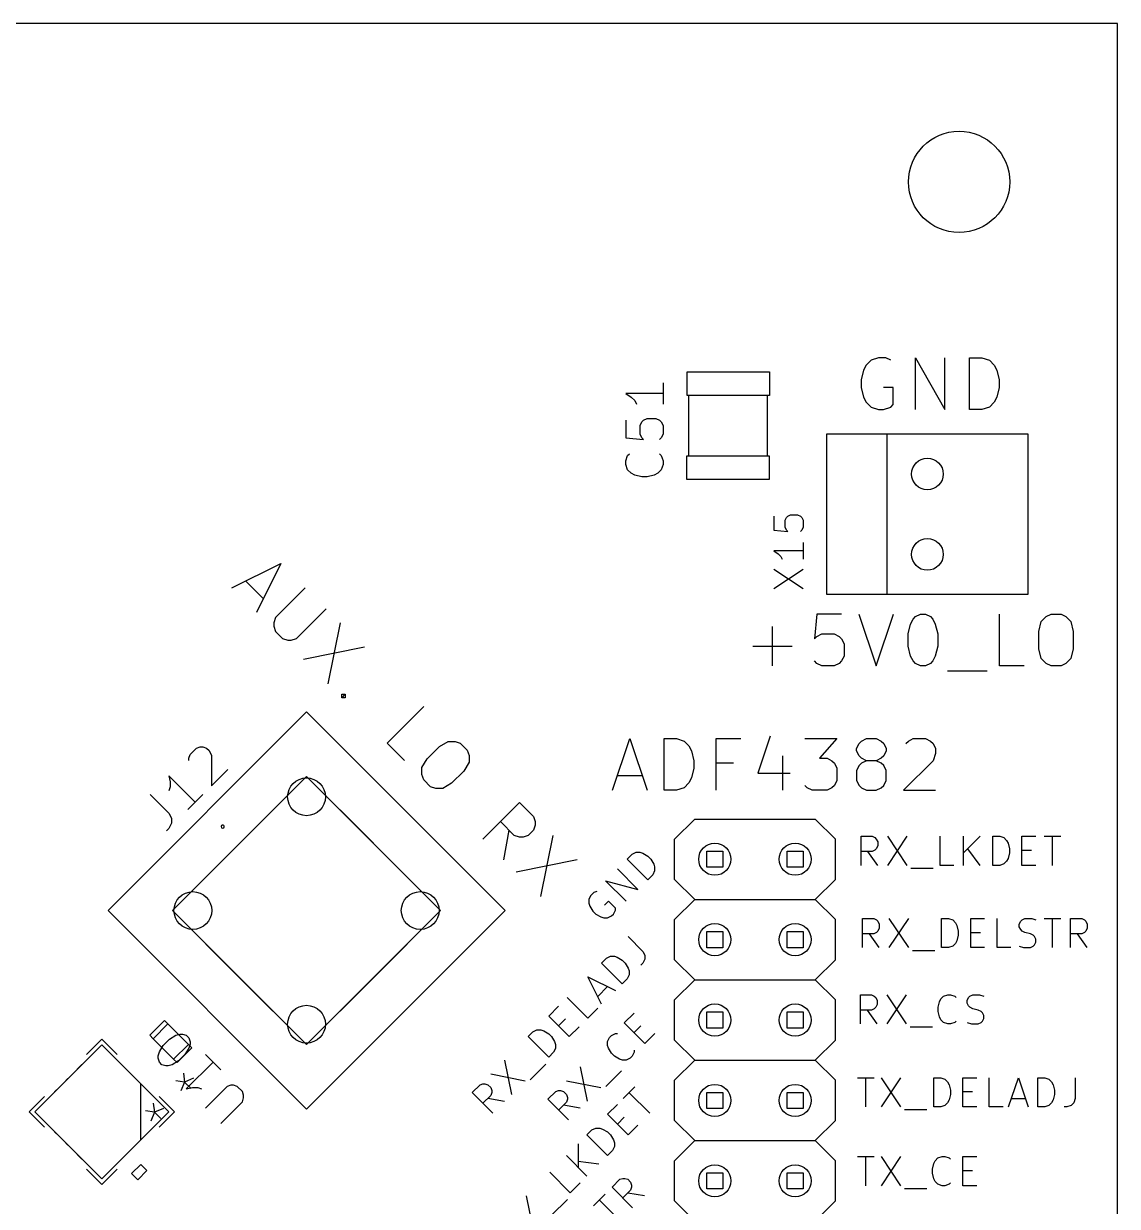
# Model space of a CAD drawing. Header units: millimetres. Extents: x 0 to 100, y 0 to 100.
# Drawn here: x 65.44 to 100, y 62.63 to 100 of the extents above; entities that cross this region are included whole.
import ezdxf

# ---------------------------------------------------------------- set-up
doc = ezdxf.new("R2010")
doc.units = ezdxf.units.MM
for name, color, linetype, true_color in [('Edge.Cuts', 254, 'CONTINUOUS', 0xd0d2cd), ('F.Fab', 9, 'CONTINUOUS', 0xafafaf), ('F.Silkscreen', 41, 'CONTINUOUS', 0xf2eda1)]:
    doc.layers.add(name, color=color, linetype=linetype, true_color=true_color)

msp = doc.modelspace()

# ---------------------------------------------------------------- linework, layer by layer
at = {"layer": 'Edge.Cuts', "linetype": 'CONTINUOUS'}
for p, q in [((100, 100), (0, 100)), ((100, 0), (100, 100))]:
    msp.add_line(p, q, dxfattribs=at)
at = {"layer": 'Edge.Cuts'}
for centre, radius in [((95, 95), 1.599999), ((94, 85.77), 0.5), ((94, 83.23), 0.5), ((74.38, 75.572102), 0.5969), ((87.28, 73.6), 0.508), ((89.82, 73.6), 0.508), ((70.787898, 71.98), 0.5969), ((77.972102, 71.98), 0.5969), ((87.28, 71.06), 0.508), ((89.82, 71.06), 0.508), ((74.38, 68.387898), 0.5969), ((87.28, 68.52), 0.508), ((89.82, 68.52), 0.508), ((87.28, 65.98), 0.508), ((89.82, 65.98), 0.508), ((87.28, 63.44), 0.508), ((89.82, 63.44), 0.508)]:
    msp.add_circle(centre, radius, dxfattribs=at)
at = {"layer": 'F.Fab', "linetype": 'CONTINUOUS'}
for p, q in [((92.216724, 89.365449), (92.060938, 89.209662)), ((92.450404, 89.443342), (92.216724, 89.365449)), ((92.684084, 89.443342), (92.450404, 89.443342)), ((92.839871, 89.365449), (92.684084, 89.443342)), ((93.618804, 87.807582), (93.618804, 89.443342)), ((93.618804, 89.443342), (94.553524, 87.807582)), ((94.553524, 87.807582), (94.553524, 89.443342)), ((95.332457, 87.807582), (95.332457, 89.443342)), ((95.332457, 89.443342), (95.721924, 89.443342)), ((95.721924, 89.443342), (95.955604, 89.365449)), ((95.955604, 89.365449), (96.111391, 89.209662)), ((86.4046, 88.2517), (86.4046, 89.0018)), ((86.4046, 89.0018), (89.0045, 89.0018)), ((89.0045, 89.0018), (89.0045, 88.2517)), ((91.983044, 89.053876), (91.905151, 88.742302)), ((92.060938, 89.209662), (91.983044, 89.053876)), ((96.111391, 89.209662), (96.189284, 89.053876)), ((96.189284, 89.053876), (96.267177, 88.742302)), ((91.905151, 88.742302), (91.905151, 88.508622)), ((96.267177, 88.742302), (96.267177, 88.508622)), ((89.0045, 88.2517), (86.4046, 88.2517)), ((86.4554, 86.3348), (86.4554, 88.2652)), ((88.9446, 86.3348), (88.9446, 88.2652)), ((91.905151, 88.508622), (91.983044, 88.197049)), ((91.983044, 88.197049), (92.060938, 88.041262)), ((92.917764, 88.508622), (92.606191, 88.508622)), ((92.917764, 87.963369), (92.917764, 88.508622)), ((96.189284, 88.197049), (96.111391, 88.041262)), ((96.267177, 88.508622), (96.189284, 88.197049)), ((92.060938, 88.041262), (92.216724, 87.885476)), ((92.216724, 87.885476), (92.450404, 87.807582)), ((92.606191, 87.807582), (92.839871, 87.885476)), ((92.839871, 87.885476), (92.917764, 87.963369)), ((95.955604, 87.885476), (95.721924, 87.807582)), ((96.111391, 88.041262), (95.955604, 87.885476)), ((92.450404, 87.807582), (92.606191, 87.807582)), ((95.721924, 87.807582), (95.332457, 87.807582)), ((86.3955, 85.5982), (86.3955, 86.3483)), ((86.3955, 86.3483), (88.9954, 86.3483)), ((88.9954, 86.3483), (88.9954, 85.5982)), ((88.9954, 85.5982), (86.3955, 85.5982)), ((72.02311, 82.170455), (73.565319, 82.94156)), ((73.565319, 82.94156), (72.794215, 81.399351)), ((72.463741, 82.390771), (73.01453, 81.839982)), ((74.336424, 82.170455), (73.400083, 81.234114)), ((74.06103, 80.573167), (74.997371, 81.509508)), ((73.400083, 81.234114), (73.345004, 81.068877)), ((90.508271, 81.343342), (90.430378, 80.564409)), ((91.287205, 81.343342), (90.508271, 81.343342)), ((91.832458, 81.343342), (92.377712, 79.707582)), ((92.377712, 79.707582), (92.922965, 81.343342)), ((93.468218, 81.031769), (93.546112, 81.187556)), ((93.546112, 81.187556), (93.624005, 81.265449)), ((93.624005, 81.265449), (93.779792, 81.343342)), ((93.779792, 81.343342), (93.935578, 81.343342)), ((93.935578, 81.343342), (94.091365, 81.265449)), ((94.091365, 81.265449), (94.169258, 81.187556)), ((94.169258, 81.187556), (94.247152, 81.031769)), ((96.272378, 79.707582), (96.272378, 81.343342)), ((97.518672, 80.798089), (97.596565, 81.109662)), ((97.596565, 81.109662), (97.752352, 81.265449)), ((97.752352, 81.265449), (97.908139, 81.343342)), ((97.908139, 81.343342), (98.219712, 81.343342)), ((98.219712, 81.343342), (98.375499, 81.265449)), ((98.375499, 81.265449), (98.531285, 81.109662)), ((98.531285, 81.109662), (98.609179, 80.798089)), ((73.345004, 81.068877), (73.345004, 80.958719)), ((73.345004, 80.958719), (73.400083, 80.793483)), ((73.400083, 80.793483), (73.620398, 80.573167)), ((75.438002, 81.068877), (75.05245, 79.141116)), ((89.106191, 79.707582), (89.106191, 80.953876)), ((90.508271, 80.642302), (90.664058, 80.720196)), ((90.664058, 80.720196), (91.053525, 80.720196)), ((91.053525, 80.720196), (91.209311, 80.642302)), ((93.390325, 80.720196), (93.468218, 81.031769)), ((93.390325, 80.330729), (93.390325, 80.720196)), ((94.247152, 81.031769), (94.325045, 80.720196)), ((94.325045, 80.720196), (94.325045, 80.330729)), ((97.518672, 80.252836), (97.518672, 80.798089)), ((98.609179, 80.798089), (98.609179, 80.252836)), ((73.620398, 80.573167), (73.785635, 80.518088)), ((73.785635, 80.518088), (73.895793, 80.518088)), ((73.895793, 80.518088), (74.06103, 80.573167)), ((90.430378, 80.564409), (90.508271, 80.642302)), ((91.209311, 80.642302), (91.287205, 80.564409)), ((91.287205, 80.564409), (91.365098, 80.408622)), ((91.365098, 80.408622), (91.365098, 80.019156)), ((76.209107, 80.297773), (74.281345, 79.91222)), ((88.483044, 80.330729), (89.729338, 80.330729)), ((91.365098, 80.019156), (91.287205, 79.863369)), ((93.468218, 80.019156), (93.390325, 80.330729)), ((93.546112, 79.863369), (93.468218, 80.019156)), ((94.247152, 80.019156), (94.169258, 79.863369)), ((94.325045, 80.330729), (94.247152, 80.019156)), ((97.596565, 79.941262), (97.518672, 80.252836)), ((98.609179, 80.252836), (98.531285, 79.941262)), ((90.508271, 79.785476), (90.430378, 79.863369)), ((90.664058, 79.707582), (90.508271, 79.785476)), ((91.053525, 79.707582), (90.664058, 79.707582)), ((91.209311, 79.785476), (91.053525, 79.707582)), ((91.287205, 79.863369), (91.209311, 79.785476)), ((93.624005, 79.785476), (93.546112, 79.863369)), ((93.779792, 79.707582), (93.624005, 79.785476)), ((93.935578, 79.707582), (93.779792, 79.707582)), ((94.091365, 79.785476), (93.935578, 79.707582)), ((94.169258, 79.863369), (94.091365, 79.785476)), ((97.051312, 79.707582), (96.272378, 79.707582)), ((97.752352, 79.785476), (97.596565, 79.941262)), ((97.908139, 79.707582), (97.752352, 79.785476)), ((98.219712, 79.707582), (97.908139, 79.707582)), ((98.375499, 79.785476), (98.219712, 79.707582)), ((98.531285, 79.941262), (98.375499, 79.785476)), ((94.636619, 79.551796), (95.882912, 79.551796)), ((75.493081, 78.700484), (75.493081, 78.810642)), ((75.493081, 78.810642), (75.603239, 78.810642)), ((75.603239, 78.810642), (75.493081, 78.700484)), ((75.603239, 78.700484), (75.493081, 78.700484)), ((75.603239, 78.810642), (75.603239, 78.700484)), ((68.107963, 71.98), (74.38, 78.252037)), ((74.38, 78.252037), (80.652037, 71.98)), ((76.925132, 77.268433), (78.081789, 78.42509)), ((84.049364, 75.777582), (84.594618, 77.413342)), ((84.594618, 77.413342), (85.139871, 75.777582)), ((85.685124, 75.777582), (85.685124, 77.413342)), ((85.685124, 77.413342), (86.074591, 77.413342)), ((86.074591, 77.413342), (86.308271, 77.335449)), ((87.320884, 75.777582), (87.320884, 77.413342)), ((87.320884, 77.413342), (88.099818, 77.413342)), ((89.034538, 77.491236), (88.645071, 76.322836)), ((90.125045, 77.413342), (91.137658, 77.413342)), ((91.137658, 77.413342), (90.592405, 76.790196)), ((91.916592, 77.335449), (92.072378, 77.413342)), ((92.072378, 77.413342), (92.383952, 77.413342)), ((92.383952, 77.413342), (92.539738, 77.335449)), ((93.396565, 77.335449), (93.552352, 77.413342)), ((93.552352, 77.413342), (93.941819, 77.413342)), ((93.941819, 77.413342), (94.097605, 77.335449)), ((77.475921, 76.717644), (76.925132, 77.268433)), ((78.191947, 76.772723), (78.577499, 77.158275)), ((78.577499, 77.158275), (78.852894, 77.323512)), ((78.852894, 77.323512), (79.07321, 77.323512)), ((79.07321, 77.323512), (79.238446, 77.268433)), ((79.238446, 77.268433), (79.458762, 77.048117)), ((79.458762, 77.048117), (79.513841, 76.882881)), ((86.308271, 77.335449), (86.464058, 77.179662)), ((86.464058, 77.179662), (86.541951, 77.023876)), ((86.541951, 77.023876), (86.619844, 76.712302)), ((91.760805, 77.101769), (91.838698, 77.257556)), ((91.760805, 77.023876), (91.760805, 77.101769)), ((91.838698, 76.868089), (91.760805, 77.023876)), ((91.838698, 77.257556), (91.916592, 77.335449)), ((92.539738, 77.335449), (92.617632, 77.257556)), ((92.617632, 77.257556), (92.695525, 77.101769)), ((92.695525, 77.023876), (92.617632, 76.868089)), ((92.695525, 77.101769), (92.695525, 77.023876)), ((93.318672, 77.257556), (93.396565, 77.335449)), ((94.097605, 77.335449), (94.175499, 77.257556)), ((94.175499, 77.257556), (94.253392, 77.101769)), ((94.253392, 77.101769), (94.253392, 76.945982)), ((78.02671, 76.497328), (78.191947, 76.772723)), ((79.513841, 76.662565), (79.348604, 76.38717)), ((79.513841, 76.882881), (79.513841, 76.662565)), ((86.619844, 76.712302), (86.619844, 76.478622)), ((87.866138, 76.634409), (87.320884, 76.634409)), ((89.424004, 76.868089), (89.424004, 75.777582)), ((90.592405, 76.790196), (90.826085, 76.790196)), ((90.826085, 76.790196), (90.981871, 76.712302)), ((90.981871, 76.712302), (91.059765, 76.634409)), ((91.059765, 76.634409), (91.137658, 76.478622)), ((91.916592, 76.790196), (91.838698, 76.868089)), ((91.916592, 76.634409), (91.838698, 76.556516)), ((92.072378, 76.712302), (91.916592, 76.790196)), ((92.072378, 76.712302), (91.916592, 76.634409)), ((92.383952, 76.712302), (92.072378, 76.712302)), ((92.539738, 76.790196), (92.383952, 76.712302)), ((92.539738, 76.634409), (92.383952, 76.712302)), ((92.617632, 76.868089), (92.539738, 76.790196)), ((92.617632, 76.556516), (92.539738, 76.634409)), ((94.175499, 76.712302), (93.240779, 75.777582)), ((94.253392, 76.945982), (94.175499, 76.712302)), ((78.02671, 76.277013), (78.02671, 76.497328)), ((78.081789, 76.111776), (78.02671, 76.277013)), ((79.348604, 76.38717), (78.963052, 76.001618)), ((84.205151, 76.244942), (84.984084, 76.244942)), ((86.619844, 76.478622), (86.541951, 76.167049)), ((88.645071, 76.322836), (89.657684, 76.322836)), ((91.137658, 76.478622), (91.137658, 76.089156)), ((91.838698, 76.556516), (91.760805, 76.400729)), ((91.760805, 76.400729), (91.760805, 76.089156)), ((92.695525, 76.400729), (92.617632, 76.556516)), ((92.695525, 76.089156), (92.695525, 76.400729)), ((70.141602, 71.98), (74.38, 76.218398)), ((74.38, 76.218398), (78.618398, 71.98)), ((78.302105, 75.89146), (78.081789, 76.111776)), ((78.467342, 75.836381), (78.302105, 75.89146)), ((78.963052, 76.001618), (78.687657, 75.836381)), ((86.308271, 75.855476), (86.074591, 75.777582)), ((86.464058, 76.011262), (86.308271, 75.855476)), ((86.541951, 76.167049), (86.464058, 76.011262)), ((90.202938, 75.855476), (90.125045, 75.933369)), ((90.358725, 75.777582), (90.202938, 75.855476)), ((90.981871, 75.855476), (90.826085, 75.777582)), ((91.059765, 75.933369), (90.981871, 75.855476)), ((91.137658, 76.089156), (91.059765, 75.933369)), ((91.760805, 76.089156), (91.838698, 75.933369)), ((91.838698, 75.933369), (91.916592, 75.855476)), ((91.916592, 75.855476), (92.072378, 75.777582)), ((92.383952, 75.777582), (92.539738, 75.855476)), ((92.539738, 75.855476), (92.617632, 75.933369)), ((92.617632, 75.933369), (92.695525, 76.089156)), ((78.687657, 75.836381), (78.467342, 75.836381)), ((86.074591, 75.777582), (85.685124, 75.777582)), ((90.826085, 75.777582), (90.358725, 75.777582)), ((92.072378, 75.777582), (92.383952, 75.777582)), ((93.240779, 75.777582), (94.253392, 75.777582)), ((79.954472, 74.239094), (81.111129, 75.395751)), ((81.111129, 75.395751), (81.55176, 74.955119)), ((80.945892, 74.349251), (80.505261, 74.789883)), ((81.55176, 74.955119), (81.606839, 74.789883)), ((81.606839, 74.789883), (81.606839, 74.679725)), ((80.615418, 73.578147), (80.780655, 74.514488)), ((81.55176, 74.514488), (81.386523, 74.349251)), ((81.606839, 74.679725), (81.55176, 74.514488)), ((81.111129, 74.294173), (80.945892, 74.349251)), ((81.221286, 74.294173), (81.111129, 74.294173)), ((81.386523, 74.349251), (81.221286, 74.294173)), ((82.157628, 74.349251), (81.772075, 72.42149)), ((91.901678, 73.40675), (91.901678, 74.32675)), ((91.901678, 74.32675), (92.252154, 74.32675)), ((92.252154, 74.32675), (92.339773, 74.28294)), ((92.339773, 74.28294), (92.383583, 74.239131)), ((92.383583, 74.239131), (92.427392, 74.151512)), ((92.427392, 74.020083), (92.383583, 73.932464)), ((92.427392, 74.151512), (92.427392, 74.020083)), ((92.734059, 74.32675), (93.347392, 73.40675)), ((93.347392, 74.32675), (92.734059, 73.40675)), ((94.39882, 73.40675), (94.39882, 74.32675)), ((95.143582, 73.40675), (95.143582, 74.32675)), ((95.669296, 74.32675), (95.143582, 73.801036)), ((96.063582, 73.40675), (96.063582, 74.32675)), ((96.063582, 74.32675), (96.28263, 74.32675)), ((96.28263, 74.32675), (96.414058, 74.28294)), ((96.414058, 74.28294), (96.501677, 74.195321)), ((96.501677, 74.195321), (96.545487, 74.107702)), ((96.545487, 74.107702), (96.589296, 73.932464)), ((96.983582, 73.40675), (96.983582, 74.32675)), ((96.983582, 74.32675), (97.421677, 74.32675)), ((97.684535, 74.32675), (98.210249, 74.32675)), ((97.947392, 73.40675), (97.947392, 74.32675)), ((84.512782, 73.603818), (84.667672, 73.758708)), ((84.667672, 73.758708), (84.791584, 73.820664)), ((84.791584, 73.820664), (84.915496, 73.820664)), ((84.915496, 73.820664), (85.00843, 73.789686)), ((85.00843, 73.789686), (85.16332, 73.696752)), ((85.16332, 73.696752), (85.256254, 73.603818)), ((87.026, 73.346), (87.026, 73.854)), ((87.026, 73.854), (87.534, 73.854)), ((87.534, 73.854), (87.534, 73.346)), ((89.566, 73.346), (89.566, 73.854)), ((89.566, 73.854), (90.074, 73.854)), ((90.074, 73.854), (90.074, 73.346)), ((92.252154, 73.844845), (91.901678, 73.844845)), ((92.427392, 73.40675), (92.120726, 73.844845)), ((92.339773, 73.888655), (92.252154, 73.844845)), ((92.383583, 73.932464), (92.339773, 73.888655)), ((95.669296, 73.40675), (95.275011, 73.932464)), ((96.545487, 73.625798), (96.501677, 73.538179)), ((96.589296, 73.801036), (96.545487, 73.625798)), ((96.589296, 73.932464), (96.589296, 73.801036)), ((96.983582, 73.888655), (97.290249, 73.888655)), ((82.928732, 73.578147), (81.000971, 73.192594)), ((84.85354, 72.6435), (84.203001, 73.294038)), ((85.16332, 72.95328), (84.512782, 73.603818)), ((85.256254, 73.603818), (85.349188, 73.448928)), ((85.349188, 73.448928), (85.380166, 73.355994)), ((85.380166, 73.355994), (85.380166, 73.232082)), ((87.534, 73.346), (87.026, 73.346)), ((90.074, 73.346), (89.566, 73.346)), ((93.478821, 73.319131), (94.179773, 73.319131)), ((94.836915, 73.40675), (94.39882, 73.40675)), ((96.28263, 73.40675), (96.063582, 73.40675)), ((96.414058, 73.45056), (96.28263, 73.40675)), ((96.501677, 73.538179), (96.414058, 73.45056)), ((97.421677, 73.40675), (96.983582, 73.40675)), ((84.481803, 72.271764), (83.831265, 72.922302)), ((83.831265, 72.922302), (84.85354, 72.6435)), ((85.31821, 73.10817), (85.16332, 72.95328)), ((85.380166, 73.232082), (85.31821, 73.10817)), ((83.459529, 72.550566), (83.366595, 72.457632)), ((83.552463, 72.581544), (83.459529, 72.550566)), ((83.366595, 72.457632), (83.304639, 72.33372)), ((83.304639, 72.33372), (83.304639, 72.209808)), ((83.304639, 72.209808), (83.335617, 72.116874)), ((83.924199, 72.271764), (83.800287, 72.147852)), ((84.141045, 72.054918), (83.924199, 72.271764)), ((74.38, 65.707963), (68.107963, 71.98)), ((74.38, 67.741602), (70.141602, 71.98)), ((78.618398, 71.98), (74.38, 67.741602)), ((80.652037, 71.98), (74.38, 65.707963)), ((83.335617, 72.116874), (83.428551, 71.961983)), ((83.428551, 71.961983), (83.521485, 71.869049)), ((83.521485, 71.869049), (83.676375, 71.776115)), ((83.676375, 71.776115), (83.769309, 71.745137)), ((83.769309, 71.745137), (83.893221, 71.745137)), ((83.893221, 71.745137), (84.017133, 71.807093)), ((84.017133, 71.807093), (84.079089, 71.869049)), ((84.079089, 71.869049), (84.141045, 71.992961)), ((84.141045, 71.992961), (84.141045, 72.054918)), ((91.951678, 70.80675), (91.951678, 71.72675)), ((91.951678, 71.72675), (92.302154, 71.72675)), ((92.302154, 71.72675), (92.389773, 71.68294)), ((92.389773, 71.68294), (92.433583, 71.639131)), ((92.433583, 71.639131), (92.477392, 71.551512)), ((92.477392, 71.420083), (92.433583, 71.332464)), ((92.477392, 71.551512), (92.477392, 71.420083)), ((92.784059, 71.72675), (93.397392, 70.80675)), ((93.397392, 71.72675), (92.784059, 70.80675)), ((94.44882, 70.80675), (94.44882, 71.72675)), ((94.44882, 71.72675), (94.667868, 71.72675)), ((94.667868, 71.72675), (94.799296, 71.68294)), ((94.799296, 71.68294), (94.886915, 71.595321)), ((94.886915, 71.595321), (94.930725, 71.507702)), ((94.930725, 71.507702), (94.974534, 71.332464)), ((95.36882, 70.80675), (95.36882, 71.72675)), ((95.36882, 71.72675), (95.806915, 71.72675)), ((96.201201, 70.80675), (96.201201, 71.72675)), ((96.902154, 71.551512), (96.945963, 71.639131)), ((96.902154, 71.463893), (96.902154, 71.551512)), ((96.945963, 71.376274), (96.902154, 71.463893)), ((96.945963, 71.639131), (96.989773, 71.68294)), ((96.989773, 71.332464), (96.945963, 71.376274)), ((96.989773, 71.68294), (97.077392, 71.72675)), ((97.077392, 71.72675), (97.296439, 71.72675)), ((97.296439, 71.72675), (97.427868, 71.68294)), ((97.690725, 71.72675), (98.216439, 71.72675)), ((97.953582, 70.80675), (97.953582, 71.72675)), ((98.523105, 70.80675), (98.523105, 71.72675)), ((98.523105, 71.72675), (98.873581, 71.72675)), ((98.873581, 71.72675), (98.9612, 71.68294)), ((98.9612, 71.68294), (99.00501, 71.639131)), ((99.00501, 71.639131), (99.048819, 71.551512)), ((99.048819, 71.420083), (99.00501, 71.332464)), ((99.048819, 71.551512), (99.048819, 71.420083)), ((84.540665, 71.154842), (85.005335, 70.690171)), ((87.026, 70.806), (87.026, 71.314)), ((87.026, 71.314), (87.534, 71.314)), ((87.534, 71.314), (87.534, 70.806)), ((89.566, 70.806), (89.566, 71.314)), ((89.566, 71.314), (90.074, 71.314)), ((90.074, 71.314), (90.074, 70.806)), ((92.302154, 71.244845), (91.951678, 71.244845)), ((92.477392, 70.80675), (92.170726, 71.244845)), ((92.389773, 71.288655), (92.302154, 71.244845)), ((92.433583, 71.332464), (92.389773, 71.288655)), ((94.930725, 71.025798), (94.886915, 70.938179)), ((94.974534, 71.201036), (94.930725, 71.025798)), ((94.974534, 71.332464), (94.974534, 71.201036)), ((95.36882, 71.288655), (95.675487, 71.288655)), ((97.077392, 71.288655), (96.989773, 71.332464)), ((97.25263, 71.244845), (97.077392, 71.288655)), ((97.340249, 71.201036), (97.25263, 71.244845)), ((97.384058, 71.157226), (97.340249, 71.201036)), ((97.427868, 71.069607), (97.384058, 71.157226)), ((97.427868, 70.981988), (97.427868, 71.069607)), ((98.873581, 71.244845), (98.523105, 71.244845)), ((99.048819, 70.80675), (98.742153, 71.244845)), ((98.9612, 71.288655), (98.873581, 71.244845)), ((99.00501, 71.332464), (98.9612, 71.288655)), ((85.005335, 70.690171), (85.067291, 70.566259)), ((87.534, 70.806), (87.026, 70.806)), ((90.074, 70.806), (89.566, 70.806)), ((93.528821, 70.719131), (94.229773, 70.719131)), ((94.667868, 70.80675), (94.44882, 70.80675)), ((94.799296, 70.85056), (94.667868, 70.80675)), ((94.886915, 70.938179), (94.799296, 70.85056)), ((95.806915, 70.80675), (95.36882, 70.80675)), ((96.639296, 70.80675), (96.201201, 70.80675)), ((96.902154, 70.85056), (97.033582, 70.80675)), ((97.033582, 70.80675), (97.25263, 70.80675)), ((97.25263, 70.80675), (97.340249, 70.85056)), ((97.340249, 70.85056), (97.384058, 70.894369)), ((97.384058, 70.894369), (97.427868, 70.981988)), ((83.704259, 70.318435), (83.859149, 70.473325)), ((84.354797, 69.667897), (83.704259, 70.318435)), ((83.859149, 70.473325), (83.983061, 70.535281)), ((83.983061, 70.535281), (84.106973, 70.535281)), ((84.106973, 70.535281), (84.199907, 70.504303)), ((84.199907, 70.504303), (84.354797, 70.411369)), ((84.354797, 70.411369), (84.447731, 70.318435)), ((84.447731, 70.318435), (84.540665, 70.163545)), ((85.005335, 70.318435), (84.943379, 70.256479)), ((85.067291, 70.442347), (85.005335, 70.318435)), ((85.067291, 70.566259), (85.067291, 70.442347)), ((83.704259, 69.017359), (83.270567, 69.884743)), ((83.270567, 69.884743), (84.137951, 69.451051)), ((84.571643, 69.946699), (84.509687, 69.822787)), ((84.540665, 70.163545), (84.571643, 70.070611)), ((84.571643, 70.070611), (84.571643, 69.946699)), ((83.580347, 69.265183), (83.890127, 69.574963)), ((84.509687, 69.822787), (84.354797, 69.667897)), ((83.270567, 68.583667), (82.620029, 69.234205)), ((91.881678, 68.39675), (91.881678, 69.31675)), ((91.881678, 69.31675), (92.232154, 69.31675)), ((92.232154, 69.31675), (92.319773, 69.27294)), ((92.319773, 69.27294), (92.363583, 69.229131)), ((92.363583, 69.229131), (92.407392, 69.141512)), ((92.407392, 69.141512), (92.407392, 69.010083)), ((92.714059, 69.31675), (93.327392, 68.39675)), ((93.327392, 69.31675), (92.714059, 68.39675)), ((94.37882, 69.097702), (94.42263, 69.185321)), ((94.42263, 69.185321), (94.510249, 69.27294)), ((94.510249, 69.27294), (94.641677, 69.31675)), ((94.641677, 69.31675), (94.729296, 69.31675)), ((94.729296, 69.31675), (94.860725, 69.27294)), ((94.860725, 69.27294), (94.904534, 69.229131)), ((95.255011, 69.141512), (95.29882, 69.229131)), ((95.255011, 69.053893), (95.255011, 69.141512)), ((95.29882, 69.229131), (95.34263, 69.27294)), ((95.34263, 69.27294), (95.430249, 69.31675)), ((95.430249, 69.31675), (95.649296, 69.31675)), ((95.649296, 69.31675), (95.780725, 69.27294)), ((82.031446, 68.645623), (82.341226, 68.955403)), ((83.580347, 68.893447), (83.270567, 68.583667)), ((87.026, 68.266), (87.026, 68.774)), ((87.026, 68.774), (87.534, 68.774)), ((87.534, 68.774), (87.534, 68.266)), ((89.566, 68.266), (89.566, 68.774)), ((89.566, 68.774), (90.074, 68.774)), ((90.074, 68.774), (90.074, 68.266)), ((92.232154, 68.834845), (91.881678, 68.834845)), ((92.407392, 68.39675), (92.100726, 68.834845)), ((92.319773, 68.878655), (92.232154, 68.834845)), ((92.363583, 68.922464), (92.319773, 68.878655)), ((92.407392, 69.010083), (92.363583, 68.922464)), ((94.335011, 68.922464), (94.37882, 69.097702)), ((94.335011, 68.791036), (94.335011, 68.922464)), ((94.37882, 68.615798), (94.335011, 68.791036)), ((95.29882, 68.966274), (95.255011, 69.053893)), ((95.34263, 68.922464), (95.29882, 68.966274)), ((95.430249, 68.878655), (95.34263, 68.922464)), ((95.605487, 68.834845), (95.430249, 68.878655)), ((95.693106, 68.791036), (95.605487, 68.834845)), ((95.736915, 68.747226), (95.693106, 68.791036)), ((69.892434, 68.504539), (69.425461, 68.037566)), ((69.533224, 67.929803), (70.000197, 68.396776)), ((70.000197, 68.396776), (69.892434, 68.504539)), ((70.646776, 67.750197), (70.000197, 68.396776)), ((82.681985, 67.995085), (82.031446, 68.645623)), ((82.341226, 68.335843), (82.558072, 68.552689)), ((84.421152, 68.431186), (84.730932, 68.740966)), ((85.071691, 67.780648), (84.421152, 68.431186)), ((94.42263, 68.528179), (94.37882, 68.615798)), ((94.510249, 68.44056), (94.42263, 68.528179)), ((94.641677, 68.39675), (94.510249, 68.44056)), ((94.729296, 68.39675), (94.641677, 68.39675)), ((94.860725, 68.44056), (94.729296, 68.39675)), ((94.904534, 68.484369), (94.860725, 68.44056)), ((95.255011, 68.44056), (95.386439, 68.39675)), ((95.386439, 68.39675), (95.605487, 68.39675)), ((95.605487, 68.39675), (95.693106, 68.44056)), ((95.693106, 68.44056), (95.736915, 68.484369)), ((95.780725, 68.659607), (95.736915, 68.747226)), ((95.736915, 68.484369), (95.780725, 68.571988)), ((95.780725, 68.571988), (95.780725, 68.659607)), ((69.425461, 68.037566), (69.533224, 67.929803)), ((70.053075, 67.916654), (70.254832, 68.037708)), ((70.254832, 68.037708), (70.375885, 68.078059)), ((70.375885, 68.078059), (70.456588, 68.078059)), ((70.456588, 68.078059), (70.577642, 68.037708)), ((70.577642, 68.037708), (70.658344, 67.957005)), ((81.380908, 67.995085), (81.535798, 68.149975)), ((81.535798, 68.149975), (81.65971, 68.211931)), ((81.65971, 68.211931), (81.783622, 68.211931)), ((81.783622, 68.211931), (81.876556, 68.180953)), ((81.876556, 68.180953), (82.031446, 68.088019)), ((82.031446, 68.088019), (82.12438, 67.995085)), ((82.991765, 68.304865), (82.681985, 67.995085)), ((83.956482, 67.966516), (84.018438, 68.028472)), ((84.018438, 68.028472), (84.14235, 68.090428)), ((84.14235, 68.090428), (84.204306, 68.090428)), ((84.730932, 68.121406), (84.947778, 68.338252)), ((85.381471, 68.090428), (85.071691, 67.780648)), ((87.534, 68.266), (87.026, 68.266)), ((90.074, 68.266), (89.566, 68.266)), ((93.458821, 68.309131), (94.159773, 68.309131)), ((67.91, 67.73934), (65.79066, 65.62)), ((70.02934, 65.62), (67.91, 67.73934)), ((69.533224, 67.929803), (70.179803, 67.283224)), ((69.730265, 67.513141), (69.851319, 67.714898)), ((69.851319, 67.714898), (70.053075, 67.916654)), ((70.646776, 67.750197), (70.179803, 67.283224)), ((70.287566, 67.175461), (70.754539, 67.642434)), ((70.658344, 67.634195), (70.537291, 67.432439)), ((70.754539, 67.642434), (70.646776, 67.750197)), ((70.658344, 67.957005), (70.698696, 67.835952)), ((70.698696, 67.755249), (70.658344, 67.634195)), ((70.698696, 67.835952), (70.698696, 67.755249)), ((82.031446, 67.344546), (81.380908, 67.995085)), ((82.12438, 67.995085), (82.217314, 67.840195)), ((82.217314, 67.840195), (82.248292, 67.747261)), ((82.248292, 67.747261), (82.248292, 67.623348)), ((83.894526, 67.842604), (83.956482, 67.966516)), ((83.894526, 67.718692), (83.894526, 67.842604)), ((83.925504, 67.625758), (83.894526, 67.718692)), ((69.689914, 67.392087), (69.730265, 67.513141)), ((69.689914, 67.311385), (69.689914, 67.392087)), ((69.730265, 67.190331), (69.689914, 67.311385)), ((70.179803, 67.283224), (70.287566, 67.175461)), ((70.537291, 67.432439), (70.335534, 67.230682)), ((71.182911, 67.432438), (71.667127, 66.948223)), ((82.186336, 67.499436), (82.031446, 67.344546)), ((82.248292, 67.623348), (82.186336, 67.499436)), ((84.018438, 67.470868), (83.925504, 67.625758)), ((84.111372, 67.377933), (84.018438, 67.470868)), ((84.266262, 67.284999), (84.111372, 67.377933)), ((84.359196, 67.254021), (84.266262, 67.284999)), ((84.60702, 67.315977), (84.483108, 67.254021)), ((84.668976, 67.377933), (84.60702, 67.315977)), ((84.730932, 67.501846), (84.668976, 67.377933)), ((84.730932, 67.563802), (84.730932, 67.501846)), ((67.281382, 67.110723), (67.137698, 66.967038)), ((68.682302, 66.967038), (68.538618, 67.110723)), ((69.810967, 67.109628), (69.730265, 67.190331)), ((69.932021, 67.069277), (69.810967, 67.109628)), ((70.012724, 67.069277), (69.932021, 67.069277)), ((70.133778, 67.109628), (70.012724, 67.069277)), ((70.335534, 67.230682), (70.133778, 67.109628)), ((71.425019, 67.190331), (70.577642, 66.342954)), ((80.637436, 67.251613), (80.854282, 66.167383)), ((81.442864, 66.632052), (81.938513, 67.127701)), ((83.027142, 67.037176), (83.243988, 65.952946)), ((83.83257, 66.417615), (84.328219, 66.913264)), ((84.483108, 67.254021), (84.359196, 67.254021)), ((66.922172, 66.751512), (66.778488, 66.607828)), ((69.041512, 66.607828), (68.897828, 66.751512)), ((69.131315, 66.518026), (69.131315, 64.721974)), ((80.203744, 66.817921), (81.287975, 66.601075)), ((82.59345, 66.603484), (83.677681, 66.386638)), ((91.79025, 66.69675), (92.315964, 66.69675)), ((92.053107, 65.77675), (92.053107, 66.69675)), ((92.535011, 66.69675), (93.148344, 65.77675)), ((93.148344, 66.69675), (92.535011, 65.77675)), ((94.199772, 65.77675), (94.199772, 66.69675)), ((94.199772, 66.69675), (94.41882, 66.69675)), ((94.41882, 66.69675), (94.550248, 66.65294)), ((94.550248, 66.65294), (94.637867, 66.565321)), ((94.637867, 66.565321), (94.681677, 66.477702)), ((95.119772, 65.77675), (95.119772, 66.69675)), ((95.119772, 66.69675), (95.557867, 66.69675)), ((95.952153, 65.77675), (95.952153, 66.69675)), ((96.565487, 65.77675), (96.872153, 66.69675)), ((96.872153, 66.69675), (97.17882, 65.77675)), ((97.485486, 65.77675), (97.485486, 66.69675)), ((97.485486, 66.69675), (97.704534, 66.69675)), ((97.704534, 66.69675), (97.835962, 66.65294)), ((97.835962, 66.65294), (97.923581, 66.565321)), ((97.923581, 66.565321), (97.967391, 66.477702)), ((98.668343, 66.69675), (98.668343, 66.039607)), ((66.562962, 66.392302), (66.419277, 66.248618)), ((69.400723, 66.248618), (69.257038, 66.392302)), ((70.577642, 66.342954), (70.779398, 66.383305)), ((70.779398, 66.383305), (70.940804, 66.383305)), ((70.940804, 66.383305), (71.061857, 66.342954)), ((71.868883, 66.423657), (71.182911, 65.737685)), ((71.989937, 66.464008), (71.868883, 66.423657)), ((72.070639, 66.464008), (71.989937, 66.464008)), ((72.191693, 66.423657), (72.070639, 66.464008)), ((72.353098, 66.262251), (72.191693, 66.423657)), ((72.39345, 66.141198), (72.353098, 66.262251)), ((72.39345, 66.060495), (72.39345, 66.141198)), ((79.615162, 66.229339), (79.862986, 66.477163)), ((80.2657, 65.5788), (79.615162, 66.229339)), ((79.862986, 66.477163), (79.95592, 66.508141)), ((79.95592, 66.508141), (80.017876, 66.508141)), ((80.017876, 66.508141), (80.11081, 66.477163)), ((80.11081, 66.477163), (80.203744, 66.384229)), ((80.203744, 66.384229), (80.234722, 66.291295)), ((80.234722, 66.229339), (80.203744, 66.136405)), ((80.234722, 66.291295), (80.234722, 66.229339)), ((82.004868, 66.014902), (82.252692, 66.262726)), ((82.252692, 66.262726), (82.345626, 66.293704)), ((82.345626, 66.293704), (82.407582, 66.293704)), ((82.407582, 66.293704), (82.500516, 66.262726)), ((82.500516, 66.262726), (82.59345, 66.169792)), ((82.59345, 66.169792), (82.624428, 66.076858)), ((84.38665, 66.036976), (84.758386, 66.408712)), ((85.223056, 65.572306), (84.572518, 66.222844)), ((87.026, 65.726), (87.026, 66.234)), ((87.026, 66.234), (87.534, 66.234)), ((87.534, 66.234), (87.534, 65.726)), ((89.566, 65.726), (89.566, 66.234)), ((89.566, 66.234), (90.074, 66.234)), ((90.074, 66.234), (90.074, 65.726)), ((94.681677, 66.477702), (94.725486, 66.302464)), ((94.725486, 66.171036), (94.681677, 65.995798)), ((94.725486, 66.302464), (94.725486, 66.171036)), ((95.119772, 66.258655), (95.426439, 66.258655)), ((97.967391, 66.477702), (98.0112, 66.302464)), ((98.0112, 66.171036), (97.967391, 65.995798)), ((98.0112, 66.302464), (98.0112, 66.171036)), ((69.537238, 65.890678), (69.577436, 65.609297)), ((71.667127, 65.253469), (72.353098, 65.939441)), ((72.353098, 65.939441), (72.39345, 66.060495)), ((80.203744, 66.136405), (79.95592, 65.88858)), ((80.637436, 65.950536), (80.11081, 66.043471)), ((82.655406, 65.364363), (82.004868, 66.014902)), ((82.59345, 65.921968), (82.345626, 65.674143)), ((83.027142, 65.736099), (82.500516, 65.829034)), ((82.624428, 66.014902), (82.59345, 65.921968)), ((82.624428, 66.076858), (82.624428, 66.014902)), ((83.891001, 65.541328), (84.200782, 65.851108)), ((94.41882, 65.77675), (94.199772, 65.77675)), ((94.550248, 65.82056), (94.41882, 65.77675)), ((94.637867, 65.908179), (94.550248, 65.82056)), ((94.681677, 65.995798), (94.637867, 65.908179)), ((95.557867, 65.77675), (95.119772, 65.77675)), ((96.390248, 65.77675), (95.952153, 65.77675)), ((96.653106, 66.039607), (97.091201, 66.039607)), ((97.704534, 65.77675), (97.485486, 65.77675)), ((97.835962, 65.82056), (97.704534, 65.77675)), ((97.923581, 65.908179), (97.835962, 65.82056)), ((97.967391, 65.995798), (97.923581, 65.908179)), ((98.405486, 65.77675), (98.317867, 65.77675)), ((98.536915, 65.82056), (98.405486, 65.77675)), ((98.624534, 65.908179), (98.536915, 65.82056)), ((98.668343, 66.039607), (98.624534, 65.908179)), ((65.79066, 65.62), (67.91, 63.50066)), ((67.91, 63.50066), (70.02934, 65.62)), ((69.577436, 65.609297), (69.296054, 65.649494)), ((69.577436, 65.609297), (69.456844, 65.327916)), ((69.858817, 65.729889), (69.577436, 65.609297)), ((69.778422, 65.40831), (69.577436, 65.609297)), ((84.54154, 64.89079), (83.891001, 65.541328)), ((84.200782, 65.231548), (84.417628, 65.448394)), ((87.534, 65.726), (87.026, 65.726)), ((90.074, 65.726), (89.566, 65.726)), ((93.279773, 65.689131), (93.980725, 65.689131)), ((83.240463, 64.89079), (83.395353, 65.04568)), ((83.395353, 65.04568), (83.519265, 65.107636)), ((83.519265, 65.107636), (83.643177, 65.107636)), ((83.643177, 65.107636), (83.736111, 65.076658)), ((83.736111, 65.076658), (83.891001, 64.983724)), ((84.85132, 65.20057), (84.54154, 64.89079)), ((66.419277, 64.991382), (66.562962, 64.847698)), ((69.257038, 64.847698), (69.400723, 64.991382)), ((83.891001, 64.240252), (83.240463, 64.89079)), ((83.891001, 64.983724), (83.983935, 64.89079)), ((83.983935, 64.89079), (84.07687, 64.7359)), ((84.07687, 64.7359), (84.107848, 64.642966)), ((66.778488, 64.632172), (66.922172, 64.488488)), ((67.137698, 64.272962), (67.281382, 64.129277)), ((68.538618, 64.129277), (68.682302, 64.272962)), ((68.897828, 64.488488), (69.041512, 64.632172)), ((82.961661, 64.611988), (82.961661, 63.868515)), ((84.045892, 64.395142), (83.891001, 64.240252)), ((84.107848, 64.519054), (84.045892, 64.395142)), ((84.107848, 64.642966), (84.107848, 64.519054)), ((83.240463, 63.589713), (82.589925, 64.240252)), ((83.612199, 63.961449), (82.961661, 64.054383)), ((91.79025, 64.20675), (92.315964, 64.20675)), ((92.053107, 63.28675), (92.053107, 64.20675)), ((92.535011, 64.20675), (93.148344, 63.28675)), ((93.148344, 64.20675), (92.535011, 63.28675)), ((94.155963, 63.812464), (94.199772, 63.987702)), ((94.199772, 63.987702), (94.243582, 64.075321)), ((94.243582, 64.075321), (94.331201, 64.16294)), ((94.331201, 64.16294), (94.462629, 64.20675)), ((94.462629, 64.20675), (94.550248, 64.20675)), ((94.550248, 64.20675), (94.681677, 64.16294)), ((94.681677, 64.16294), (94.725486, 64.119131)), ((95.119772, 63.28675), (95.119772, 64.20675)), ((95.119772, 64.20675), (95.557867, 64.20675)), ((82.713837, 63.063087), (82.063299, 63.713625)), ((87.026, 63.186), (87.026, 63.694)), ((87.026, 63.694), (87.534, 63.694)), ((87.534, 63.694), (87.534, 63.186)), ((89.566, 63.186), (89.566, 63.694)), ((89.566, 63.694), (90.074, 63.694)), ((90.074, 63.694), (90.074, 63.186)), ((94.155963, 63.681036), (94.155963, 63.812464)), ((94.199772, 63.505798), (94.155963, 63.681036)), ((95.119772, 63.768655), (95.426439, 63.768655)), ((83.023617, 63.372867), (82.713837, 63.063087)), ((84.033247, 63.239434), (84.281071, 63.487258)), ((84.683786, 62.588896), (84.033247, 63.239434)), ((84.281071, 63.487258), (84.374005, 63.518236)), ((84.374005, 63.518236), (84.435961, 63.518236)), ((84.435961, 63.518236), (84.528895, 63.487258)), ((84.528895, 63.487258), (84.621829, 63.394324)), ((84.621829, 63.394324), (84.652807, 63.30139)), ((84.652807, 63.239434), (84.621829, 63.1465)), ((84.652807, 63.30139), (84.652807, 63.239434)), ((87.534, 63.186), (87.026, 63.186)), ((90.074, 63.186), (89.566, 63.186)), ((93.279773, 63.199131), (93.980725, 63.199131)), ((94.243582, 63.418179), (94.199772, 63.505798)), ((94.331201, 63.33056), (94.243582, 63.418179)), ((94.462629, 63.28675), (94.331201, 63.33056)), ((94.550248, 63.28675), (94.462629, 63.28675)), ((94.681677, 63.33056), (94.550248, 63.28675)), ((94.725486, 63.374369), (94.681677, 63.33056)), ((95.557867, 63.28675), (95.119772, 63.28675)), ((81.319827, 62.970154), (81.536673, 61.885923)), ((82.125255, 62.350593), (82.620903, 62.846241)), ((83.444665, 62.650852), (83.816401, 63.022588)), ((84.281072, 62.186182), (83.630533, 62.83672)), ((84.621829, 63.1465), (84.374005, 62.898676)), ((85.055522, 62.960632), (84.528895, 63.053566))]:
    msp.add_line(p, q, dxfattribs=at)
at = {"layer": 'F.Fab'}
for centre, radius in [((95, 95), 1.599999), ((94, 85.77), 0.5), ((94, 83.23), 0.5), ((74.38, 75.572102), 0.5969), ((87.28, 73.6), 0.508), ((89.82, 73.6), 0.508), ((70.787898, 71.98), 0.5969), ((77.972102, 71.98), 0.5969), ((87.28, 71.06), 0.508), ((89.82, 71.06), 0.508), ((74.38, 68.387898), 0.5969), ((87.28, 68.52), 0.508), ((89.82, 68.52), 0.508), ((87.28, 65.98), 0.508), ((89.82, 65.98), 0.508), ((87.28, 63.44), 0.508), ((89.82, 63.44), 0.508)]:
    msp.add_circle(centre, radius, dxfattribs=at)
at = {"layer": 'F.Silkscreen', "linetype": 'CONTINUOUS'}
for p, q in [((85.646155, 88.649927), (85.646155, 87.977625)), ((85.646155, 88.313776), (84.469627, 88.313776)), ((84.469627, 88.313776), (84.637702, 88.201726)), ((84.637702, 88.201726), (84.749752, 88.089675)), ((84.749752, 88.089675), (84.805778, 87.977625)), ((84.469627, 87.473399), (84.469627, 86.913147)), ((84.973853, 87.417374), (85.029878, 87.473399)), ((85.029878, 87.473399), (85.141928, 87.529424)), ((85.141928, 87.529424), (85.422054, 87.529424)), ((85.422054, 87.529424), (85.534104, 87.473399)), ((85.534104, 87.473399), (85.59013, 87.417374)), ((84.917828, 87.305323), (84.973853, 87.417374)), ((84.917828, 87.025198), (84.917828, 87.305323)), ((85.59013, 87.417374), (85.646155, 87.305323)), ((85.646155, 87.305323), (85.646155, 87.025198)), ((84.469627, 86.913147), (85.029878, 86.857122)), ((84.973853, 86.913147), (84.917828, 87.025198)), ((85.029878, 86.857122), (84.973853, 86.913147)), ((85.59013, 86.913147), (85.534104, 86.857122)), ((85.646155, 87.025198), (85.59013, 86.913147)), ((90.825, 87.04), (92.73, 87.04)), ((90.825, 81.96), (90.825, 87.04)), ((92.73, 87.04), (97.175, 87.04)), ((92.73, 81.96), (92.73, 87.04)), ((97.175, 87.04), (97.175, 81.96)), ((84.469627, 86.18482), (84.525652, 86.352896)), ((84.525652, 86.352896), (84.581677, 86.408921)), ((85.534104, 86.408921), (85.59013, 86.352896)), ((85.59013, 86.352896), (85.646155, 86.18482)), ((84.469627, 86.07277), (84.469627, 86.18482)), ((84.525652, 85.904695), (84.469627, 86.07277)), ((85.646155, 86.07277), (85.59013, 85.904695)), ((85.646155, 86.18482), (85.646155, 86.07277)), ((84.637702, 85.792644), (84.525652, 85.904695)), ((84.749752, 85.736619), (84.637702, 85.792644)), ((84.973853, 85.680594), (84.749752, 85.736619)), ((85.141928, 85.680594), (84.973853, 85.680594)), ((85.366029, 85.736619), (85.141928, 85.680594)), ((85.478079, 85.792644), (85.366029, 85.736619)), ((85.59013, 85.904695), (85.478079, 85.792644)), ((89.587803, 84.441623), (89.675856, 84.485649)), ((89.675856, 84.485649), (89.89599, 84.485649)), ((89.89599, 84.485649), (89.984043, 84.441623)), ((89.147536, 84.441623), (89.147536, 84.001356)), ((89.49975, 84.309543), (89.543776, 84.397596)), ((89.49975, 84.089409), (89.49975, 84.309543)), ((89.543776, 84.001356), (89.49975, 84.089409)), ((89.543776, 84.397596), (89.587803, 84.441623)), ((89.984043, 84.441623), (90.02807, 84.397596)), ((90.02807, 84.397596), (90.072096, 84.309543)), ((90.072096, 84.089409), (90.02807, 84.001356)), ((90.072096, 84.309543), (90.072096, 84.089409)), ((89.147536, 84.001356), (89.587803, 83.957329)), ((89.587803, 83.957329), (89.543776, 84.001356)), ((90.02807, 84.001356), (89.984043, 83.957329)), ((90.072096, 83.340956), (89.147536, 83.340956)), ((89.147536, 83.340956), (89.279616, 83.252903)), ((90.072096, 83.605116), (90.072096, 83.076796)), ((89.279616, 83.252903), (89.36767, 83.16485)), ((89.36767, 83.16485), (89.411696, 83.076796)), ((89.147536, 82.152237), (90.072096, 82.76861)), ((89.147536, 82.76861), (90.072096, 82.152237)), ((92.73, 81.96), (90.825, 81.96)), ((97.175, 81.96), (92.73, 81.96)), ((70.705356, 76.91382), (70.903435, 77.111899)), ((70.903435, 77.111899), (71.022282, 77.151515)), ((71.022282, 77.151515), (71.101514, 77.151515)), ((71.101514, 77.151515), (71.220361, 77.111899)), ((71.220361, 77.111899), (71.299593, 77.032668)), ((71.299593, 77.032668), (71.378824, 76.874204)), ((70.665741, 76.794973), (70.705356, 76.91382)), ((70.665741, 76.715741), (70.665741, 76.794973)), ((71.378824, 76.874204), (71.378824, 75.923426)), ((70.863819, 75.408421), (70.031888, 76.240352)), ((70.031888, 76.240352), (70.071504, 76.042273)), ((71.378824, 75.923426), (71.893829, 76.438431)), ((70.071504, 75.88381), (70.031888, 75.764963)), ((70.071504, 76.042273), (70.071504, 75.88381)), ((69.437652, 75.646116), (70.031889, 75.05188)), ((71.101514, 75.646116), (70.626125, 75.170727)), ((71.200141, 73.038539), (73.321461, 75.159859)), ((75.438539, 75.159859), (77.559859, 73.038539)), ((70.031889, 75.05188), (70.11112, 74.893417)), ((70.11112, 74.734954), (70.031889, 74.576491)), ((70.11112, 74.893417), (70.11112, 74.734954)), ((86.01, 74.235), (86.645, 74.87)), ((86.645, 74.87), (90.455, 74.87)), ((91.09, 74.235), (90.455, 74.87)), ((70.031889, 74.576491), (69.952657, 74.497259)), ((86.01, 72.965), (86.01, 74.235)), ((91.09, 72.965), (91.09, 74.235)), ((86.645, 72.33), (86.01, 72.965)), ((90.455, 72.33), (91.09, 72.965)), ((86.01, 71.695), (86.645, 72.33)), ((86.645, 72.33), (90.455, 72.33)), ((91.09, 71.695), (90.455, 72.33)), ((86.01, 70.425), (86.01, 71.695)), ((91.09, 70.425), (91.09, 71.695)), ((71.200141, 70.921461), (73.31934, 68.798019)), ((75.44066, 68.798019), (77.559859, 70.921461)), ((86.645, 69.79), (86.01, 70.425)), ((90.455, 69.79), (91.09, 70.425)), ((86.01, 69.155), (86.645, 69.79)), ((86.645, 69.79), (90.455, 69.79)), ((91.09, 69.155), (90.455, 69.79)), ((86.01, 67.885), (86.01, 69.155)), ((91.09, 67.885), (91.09, 69.155)), ((67.91, 67.918946), (67.425066, 67.434012)), ((68.394934, 67.434012), (67.91, 67.918946)), ((86.645, 67.25), (86.01, 67.885)), ((90.455, 67.25), (91.09, 67.885)), ((86.01, 66.615), (86.645, 67.25)), ((86.645, 67.25), (90.455, 67.25)), ((91.09, 66.615), (90.455, 67.25)), ((70.529344, 66.561204), (70.247962, 66.601401)), ((70.529344, 66.561204), (70.408752, 66.279823)), ((70.489146, 66.842585), (70.529344, 66.561204)), ((70.810725, 66.681796), (70.529344, 66.561204)), ((70.73033, 66.360217), (70.529344, 66.561204)), ((86.01, 65.345), (86.01, 66.615)), ((91.09, 65.345), (91.09, 66.615)), ((66.095988, 66.104934), (65.611054, 65.62)), ((70.208946, 65.62), (69.724012, 66.104934)), ((65.611054, 65.62), (66.095988, 65.135066)), ((69.724012, 65.135066), (70.208946, 65.62)), ((86.645, 64.71), (86.01, 65.345)), ((90.455, 64.71), (91.09, 65.345)), ((86.01, 64.075), (86.645, 64.71)), ((86.645, 64.71), (90.455, 64.71)), ((91.09, 64.075), (90.455, 64.71)), ((68.852927, 63.671284), (69.140295, 63.958653)), ((69.140295, 63.958653), (69.337861, 63.761087)), ((86.01, 62.805), (86.01, 64.075)), ((91.09, 62.805), (91.09, 64.075)), ((67.425066, 63.805988), (67.91, 63.321054)), ((67.91, 63.321054), (68.394934, 63.805988)), ((69.050493, 63.473719), (68.852927, 63.671284)), ((69.337861, 63.761087), (69.050493, 63.473719)), ((86.645, 62.17), (86.01, 62.805)), ((90.455, 62.17), (91.09, 62.805))]:
    msp.add_line(p, q, dxfattribs=at)
at = {"layer": 'F.Silkscreen'}
for centre, radius in [((95, 95), 1.599999), ((94, 85.77), 0.5), ((94, 83.23), 0.5), ((74.38, 75.572102), 0.5969), ((87.28, 73.6), 0.508), ((89.82, 73.6), 0.508), ((70.787898, 71.98), 0.5969), ((77.972102, 71.98), 0.5969), ((87.28, 71.06), 0.508), ((89.82, 71.06), 0.508), ((74.38, 68.387898), 0.5969), ((87.28, 68.52), 0.508), ((89.82, 68.52), 0.508), ((87.28, 65.98), 0.508), ((89.82, 65.98), 0.508), ((87.28, 63.44), 0.508), ((89.82, 63.44), 0.508)]:
    msp.add_circle(centre, radius, dxfattribs=at)
for centre, start, end in [((71.72835, 74.63165), -225, -45), ((71.72835, 74.631651), -45.0008103, 135.0008103)]:
    msp.add_arc(centre, 0.05, start, end, dxfattribs=at)

doc.saveas('drawing.dxf')
